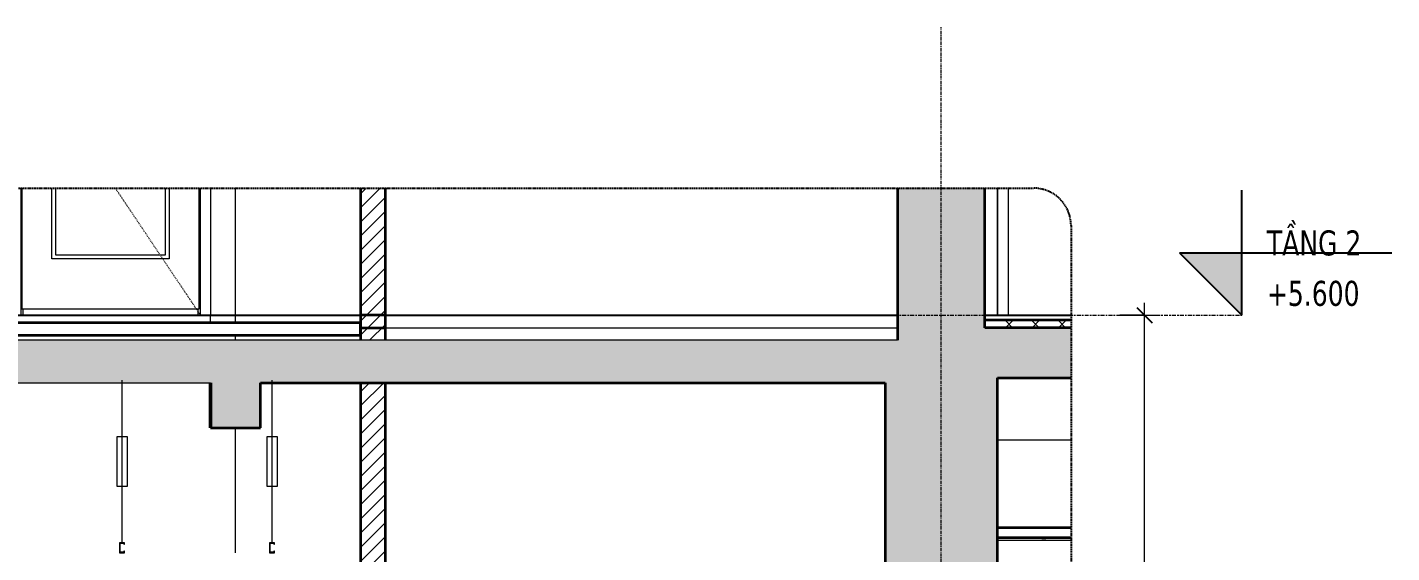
# Model space of a CAD drawing. Header units: millimetres. Extents: x 81424 to 264319, y 405 to 78637.
# Drawn here: x 143403 to 148865, y 4650 to 6752 of the extents above; entities that cross this region are included whole.
import ezdxf

# ---------------------------------------------------------------- set-up
doc = ezdxf.new("R2010")
doc.units = ezdxf.units.MM
for name, pattern in [('Centre', [31.75, 6.35, -4.7625, 15.875, -4.7625]), ('Dash', [6, 3, -3]), ('Grid Line', [22.225, 12.7, -3.175, 3.175, -3.175]), ('Hidden', [7.14375, 4.7625, -2.38125]), ('IMPORT-CENTER _2_', [40.64, 25.4, -5.08, 5.08, -5.08])]:
    doc.linetypes.add(name, pattern=pattern)
for name, color, linetype, lineweight in [('0-6', 130, 'Continuous', 5), ('A-ANNO-DIMS', 211, 'Continuous', 9), ('A-ANNO-DIMS-50', 211, 'Continuous', 9), ('A-CLNG-1', 250, 'Continuous', 35), ('A-CLNG-FNSH-1', 7, 'Continuous', 18), ('A-CLNG-PATT-3', 13, 'Continuous', 18), ('A-DETL-GENF', 92, 'Continuous', 18), ('A-DETL-GENF-4', 92, 'Hidden', 25), ('A-DETL-GENF-5', 9, 'Continuous', 18), ('A-DETL-GENF-HDLN-1', 7, 'Dash', 18), ('A-DETL-MEDM', 33, 'Continuous', 35), ('A-DETL-THIN', 151, 'Continuous', 18), ('A-DOOR', 31, 'Continuous', 18), ('A-DOOR-1', 7, 'Continuous', 18), ('A-DOOR-FRAM-1', 31, 'Continuous', 18), ('A-FLOR-2', 7, 'Continuous', 18), ('A-FLOR-FNSH-1', 250, 'Continuous', 35), ('A-FLOR-LEVL', 51, 'Continuous', 9), ('A-FLOR-LEVL-1', 51, 'Continuous', 25), ('A-FLOR-LEVL-2', 51, 'Centre', 9), ('A-FLOR-PATT-2', 8, 'Continuous', 18), ('A-WALL', 113, 'Continuous', 18), ('A-WALL-2', 250, 'Continuous', 35), ('A-WALL-3', 7, 'Continuous', 18), ('A-WALL-PATT-2', 111, 'Continuous', 18), ('G-IMPT', 8, 'Continuous', 18), ('G-IMPT-3', 8, 'IMPORT-CENTER _2_', 18), ('M-EQPM', 50, 'Continuous', 18), ('M-EQPM-2', 50, 'Continuous', 25), ('S-BEAM-1', 71, 'Continuous', 5), ('S-BEAM-2', 7, 'Continuous', 18), ('S-BEAM-3', 90, 'Continuous', 50), ('S-GRID-1', 1, 'Grid Line', 9)]:
    doc.layers.add(name, color=color, linetype=linetype, lineweight=lineweight)
doc.styles.add('Tahoma_B_1', font='tahomabd.ttf', dxfattribs={"width": 0.85, "height": 100})
doc.styles.add('UTM Avo', font='', dxfattribs={"width": 0.9, "height": 125})
doc.styles.get('UTM Avo').set_extended_font_data('UTM Avo')
doc.dimstyles.new('1_Dim_chi_tiet_2_5', dxfattribs={"dimscale": 304.8, "dimtxt": 124.912619, "dimasz": 0.19685, "dimexe": 0.164042, "dimexo": 0.0625, "dimgap": 0.016404, "dimtad": 1, "dimdec": 0, "dimrnd": 5, "dimzin": 0, "dimdsep": 46, "dimtxsty": 'UTM Avo', "dimblk1": 'OBLIQUE', "dimblk2": 'OBLIQUE', "dimsah": 1, "dimcen": 0.09, "dimdle": 0.164042, "dimazin": 0, "dimtfac": 1, "dimtdec": 4, "dimtix": 1, "dimtmove": 0, "dimatfit": 3, "dimfxl": 0.328084, "dimfxlon": 1, "dimtvp": 1, "dimtolj": 1, "dimtzin": 0, "dimarcsym": 2})
pattern_1 = [(45, (141976.974, 15375), (-28.28427, 28.28427), [])]

# ---------------------------------------------------------------- blocks, each defined once
blk = doc.blocks.new('NCV_TKTC_KET CAU_rvt-5-TKCS_CĂN HỘ LOẠI 4 - MẶT CẮT 4')
at = {"layer": 'S-BEAM-1'}
blk.add_hatch(color=256, dxfattribs=at).paths.add_polyline_path([(-86477.6, 5150), (-86477.6, 5150), (-86477.6, 5310)])
at = {"layer": 'S-BEAM-2'}
for p, q in [((-86477.7, 5150), (-86477.6, 5150)), ((-83032.9, 5100), (-83327.6, 5100))]:
    blk.add_line(p, q, dxfattribs=at)
at = {"layer": 'S-BEAM-3'}
blk.add_line((-86477.6, 5330), (-86477.6, 5150), dxfattribs=at)
blk = doc.blocks.new('DOOR_CW_01 CANH MO-PANEL KINH - DIG_02-800x2200-CỬA NHÔM KÍNH-401063-TKCS_CĂN HỘ LOẠI 4 - MẶT CẮT 4')
at = {"layer": 'A-DETL-GENF-HDLN-1'}
blk.add_line((-86517.6, 5600), (-86858.4, 6108.2), dxfattribs=at)
at = {"layer": 'A-DOOR-1'}
for p, q in [((-87277.6, 5600), (-87277.6, 6108.2)), ((-87237.6, 6108.2), (-87237.6, 5600)), ((-87232.6, 6108.2), (-87232.6, 5626)), ((-87112.6, 5826), (-87112.6, 6108.2)), ((-87097.6, 6108.2), (-87097.6, 5841)), ((-86657.6, 5841), (-86657.6, 6108.2)), ((-86642.6, 6108.2), (-86642.6, 5826)), ((-86522.6, 5626), (-86522.6, 6108.2)), ((-86517.6, 5600), (-86517.6, 6108.2)), ((-86477.6, 6108.2), (-86477.6, 5600)), ((-86642.6, 5826), (-87112.6, 5826)), ((-87097.6, 5841), (-86657.6, 5841)), ((-87232.6, 5626), (-86522.6, 5626)), ((-87227.6, 5600), (-87227.6, 5626)), ((-86527.6, 5600), (-86527.6, 5626)), ((-87237.6, 5600), (-87277.6, 5600)), ((-86477.6, 5600), (-86517.6, 5600))]:
    blk.add_line(p, q, dxfattribs=at)
blk = doc.blocks.new('NCV_TKTC_TANG 2_rvt-5-TKCS_CĂN HỘ LOẠI 4 - MẶT CẮT 4')
at = {"layer": 'A-FLOR-2'}
for p in [(-87277.6, 5600), (-86477.6, 5570)]:
    blk.add_line(p, (-86477.6, 5600), dxfattribs=at)
at = {"layer": 'A-FLOR-FNSH-1'}
for p, q in [((-85877.6, 5570), (-87377.6, 5570)), ((-87377.6, 5520), (-85877.6, 5520)), ((-85877.6, 5520), (-85877.6, 5570))]:
    blk.add_line(p, q, dxfattribs=at)
at = {"layer": 'A-WALL-3'}
for p, q in [((-86477.6, 6108.2), (-86477.6, 5600)), ((-86377.6, 5570), (-86377.6, 6108.2)), ((-86477.6, 5600), (-87277.6, 5600))]:
    blk.add_line(p, q, dxfattribs=at)
at = {"layer": 'A-DOOR'}
blk.add_blockref('DOOR_CW_01 CANH MO-PANEL KINH - DIG_02-800x2200-CỬA NHÔM KÍNH-401063-TKCS_CĂN HỘ LOẠI 4 - MẶT CẮT 4', (0, 0), dxfattribs=at)
blk = doc.blocks.new('NCV_TKTC_TANG 1_rvt-5-TKCS_CĂN HỘ LOẠI 4 - MẶT CẮT 4')
at = {"layer": 'A-WALL-3'}
blk.add_line((-86377.6, 4650), (-86377.6, 5150), dxfattribs=at)
blk = doc.blocks.new('FD_01 - FD_01-1200x2200mm-1787918-TKCS_CĂN HỘ LOẠI 4 - MẶT CẮT 4')
at = {"layer": 'A-DOOR-FRAM-1'}
for p, q in [((-83327.6, 6108.2), (-83327.6, 5600)), ((-83282.6, 5600), (-83282.6, 6108.2)), ((-83327.6, 5600), (-83282.6, 5600))]:
    blk.add_line(p, q, dxfattribs=at)
blk = doc.blocks.new('TKTC_XREF_251221_MB TANG 2-7 - TKTC_XREF_260130_MB TANG 2-5_dwg_$cc-4746807-TKCS_CĂN HỘ LOẠI 4 - MẶT CẮT 4')
at = {"layer": 'G-IMPT-3'}
for p, q in [((-86992.3, 5600), (-86839.3, 5600)), ((-86915.9, 5600), (-86915.8, 5600))]:
    blk.add_line(p, q, dxfattribs=at)
at = {"layer": 'M-EQPM'}
for p, q in [((-86915.8, 5600), (-86972.7, 5600)), ((-86972.7, 5600), (-86859, 5600)), ((-86915.8, 5600), (-86915.8, 5600)), ((-86859, 5600), (-86915.8, 5600))]:
    blk.add_line(p, q, dxfattribs=at)
blk = doc.blocks.new('TKTC_XREF_251221_MB TANG 2-7 - TKTC_XREF_260130_MB TANG 2-5_dwg_CUM U_DN100-4746796-TKCS_CĂN HỘ LOẠI 4 - MẶT CẮT 4')
at = {"layer": 'G-IMPT'}
for p, q in [((-86985.5, 5600), (-86982.6, 5600)), ((-86984, 5600), (-86975.4, 5600)), ((-86846.1, 5600), (-86983.8, 5600)), ((-86983.7, 5600), (-86983.8, 5600)), ((-86982.6, 5600), (-86976.8, 5600)), ((-86982.6, 5600), (-86982.6, 5600)), ((-86982.3, 5600), (-86981.3, 5600)), ((-86981.3, 5600), (-86978.1, 5600)), ((-86981.3, 5600), (-86978.1, 5600)), ((-86981.3, 5600), (-86978.1, 5600)), ((-86978.1, 5600), (-86977.2, 5600)), ((-86976.8, 5600), (-86974, 5600)), ((-86976.8, 5600), (-86976.8, 5600)), ((-86854.1, 5600), (-86975.8, 5600)), ((-86858.1, 5600), (-86971.8, 5600)), ((-86855.8, 5600), (-86852.9, 5600)), ((-86854.3, 5600), (-86845.7, 5600)), ((-86852.9, 5600), (-86847.2, 5600)), ((-86852.9, 5600), (-86852.9, 5600)), ((-86852.6, 5600), (-86851.6, 5600)), ((-86851.6, 5600), (-86848.4, 5600)), ((-86851.6, 5600), (-86848.4, 5600)), ((-86851.6, 5600), (-86848.4, 5600)), ((-86848.4, 5600), (-86847.5, 5600)), ((-86847.2, 5600), (-86844.3, 5600)), ((-86847.2, 5600), (-86847.2, 5600)), ((-86846.1, 5600), (-86846.1, 5600))]:
    blk.add_line(p, q, dxfattribs=at)
at = {"layer": 'G-IMPT', "flags": 128}
for points in [[(-86985.5, 5600), (-86987.4, 5600), (-86987.4, 5600), (-86972.1, 5600), (-86972.1, 5600), (-86974, 5600)], [(-86974, 5600), (-86974, 5600), (-86985.5, 5600), (-86985.5, 5600)], [(-86982.3, 5600), (-86982.3, 5600), (-86977.2, 5600), (-86977.2, 5600)], [(-86975.7, 5600), (-86975.8, 5600), (-86971.8, 5600)], [(-86854, 5600), (-86854.1, 5600), (-86858.1, 5600)], [(-86855.8, 5600), (-86857.7, 5600), (-86857.7, 5600), (-86842.4, 5600), (-86842.4, 5600), (-86844.3, 5600)], [(-86844.3, 5600), (-86844.3, 5600), (-86855.8, 5600), (-86855.8, 5600)], [(-86852.6, 5600), (-86852.6, 5600), (-86847.5, 5600), (-86847.5, 5600)]]:
    blk.add_lwpolyline(points, dxfattribs=at)
blk = doc.blocks.new('TKTC_XREF_251221_MB TANG 2-7 - TKTC_XREF_260130_MB TANG 2-5_dwg_$cc-4746802-TKCS_CĂN HỘ LOẠI 4 - MẶT CẮT 4')
at = {"layer": 'G-IMPT-3'}
for p, q in [((-87164.5, 5600), (-87043.4, 5600)), ((-87104.4, 5600), (-87103.5, 5600))]:
    blk.add_line(p, q, dxfattribs=at)
at = {"layer": 'M-EQPM'}
for p, q in [((-87103.9, 5600), (-87148.9, 5600)), ((-87148.9, 5600), (-87058.9, 5600)), ((-87058.9, 5600), (-87103.9, 5600)), ((-87103.6, 5600), (-87103.6, 5600))]:
    blk.add_line(p, q, dxfattribs=at)
blk = doc.blocks.new('TKTC_XREF_251221_MB TANG 2-7 - TKTC_XREF_260130_MB TANG 2-5_dwg_CUM U_DN100-4746799-TKCS_CĂN HỘ LOẠI 4 - MẶT CẮT 4')
at = {"layer": 'G-IMPT'}
for p, q in [((-87157.1, 5600), (-87159.4, 5600)), ((-87158.4, 5600), (-87049.5, 5600)), ((-87158, 5600), (-87158.4, 5600)), ((-87151.4, 5600), (-87158.2, 5600)), ((-87152.6, 5600), (-87157.1, 5600)), ((-87157.1, 5600), (-87157.1, 5600)), ((-87156.1, 5600), (-87156.8, 5600)), ((-87153.5, 5600), (-87156.1, 5600)), ((-87153.6, 5600), (-87156.1, 5600)), ((-87153.6, 5600), (-87156.1, 5600)), ((-87152.8, 5600), (-87153.5, 5600)), ((-87150.3, 5600), (-87152.6, 5600)), ((-87152.6, 5600), (-87152.6, 5600)), ((-87152.1, 5600), (-87055.8, 5600)), ((-87148.9, 5600), (-87058.9, 5600)), ((-87054.5, 5600), (-87056.8, 5600)), ((-87048.8, 5600), (-87055.6, 5600)), ((-87049.9, 5600), (-87054.5, 5600)), ((-87054.5, 5600), (-87054.5, 5600)), ((-87053.4, 5600), (-87054.2, 5600)), ((-87050.9, 5600), (-87053.5, 5600)), ((-87050.9, 5600), (-87053.4, 5600)), ((-87050.9, 5600), (-87053.4, 5600)), ((-87050.2, 5600), (-87050.9, 5600)), ((-87050, 5600), (-87049.9, 5600)), ((-87047.7, 5600), (-87049.9, 5600)), ((-87049.1, 5600), (-87049.5, 5600))]:
    blk.add_line(p, q, dxfattribs=at)
at = {"layer": 'G-IMPT', "flags": 128}
for points in [[(-87150.3, 5600), (-87148.8, 5600), (-87148.8, 5600), (-87160.9, 5600), (-87160.9, 5600), (-87159.4, 5600)], [(-87159.4, 5600), (-87159.4, 5600), (-87150.3, 5600), (-87150.3, 5600)], [(-87152.8, 5600), (-87152.8, 5600), (-87156.8, 5600), (-87156.9, 5600)], [(-87151.7, 5600), (-87152.1, 5600), (-87148.9, 5600)], [(-87055.4, 5600), (-87055.8, 5600), (-87058.9, 5600)], [(-87047.7, 5600), (-87046.2, 5600), (-87046.2, 5600), (-87058.3, 5600), (-87058.3, 5600), (-87056.8, 5600)], [(-87056.8, 5600), (-87056.8, 5600), (-87047.7, 5600), (-87047.7, 5600)], [(-87050.2, 5600), (-87050.2, 5600), (-87054.2, 5600), (-87054.2, 5600)]]:
    blk.add_lwpolyline(points, dxfattribs=at)
blk = doc.blocks.new('TKTC_XREF_251221_MB TANG 2-7 - TKTC_XREF_260130_MB TANG 2-5_dwg_THU NUOC - THU NUOC-444531-TKCS_MB TẦNG 1-4746810-TKCS_CĂN HỘ LOẠI 4 - MẶT CẮT 4')
at = {"layer": 'G-IMPT'}
for p, q in [((-84604.2, 5600), (-84754.2, 5600)), ((-84754.2, 5600), (-84604.2, 5600)), ((-84629.2, 5600), (-84729.2, 5600)), ((-84729.2, 5600), (-84629.2, 5600)), ((-84634.2, 5600), (-84724.2, 5600)), ((-84724.2, 5600), (-84634.2, 5600)), ((-84724.2, 5600), (-84634.2, 5600)), ((-84634.2, 5600), (-84724.2, 5600)), ((-84711.3, 5600), (-84711.3, 5600)), ((-84711.3, 5600), (-84711.3, 5600)), ((-84711.3, 5600), (-84711.3, 5600)), ((-84711.3, 5600), (-84687.2, 5600)), ((-84687.2, 5600), (-84711.3, 5600)), ((-84647.1, 5600), (-84711.3, 5600)), ((-84711.3, 5600), (-84647.1, 5600)), ((-84647.1, 5600), (-84711.3, 5600)), ((-84711.3, 5600), (-84647.1, 5600)), ((-84698.9, 5600), (-84698.9, 5600)), ((-84698.9, 5600), (-84698.9, 5600)), ((-84659.4, 5600), (-84698.9, 5600)), ((-84698.9, 5600), (-84659.4, 5600)), ((-84659.4, 5600), (-84698.9, 5600)), ((-84698.9, 5600), (-84659.4, 5600)), ((-84689, 5600), (-84689, 5600)), ((-84689, 5600), (-84689, 5600)), ((-84669.4, 5600), (-84689, 5600)), ((-84689, 5600), (-84669.4, 5600)), ((-84669.4, 5600), (-84689, 5600)), ((-84689, 5600), (-84669.4, 5600)), ((-84647.1, 5600), (-84671.2, 5600)), ((-84671.2, 5600), (-84647.1, 5600)), ((-84669.4, 5600), (-84669.4, 5600)), ((-84669.4, 5600), (-84669.4, 5600)), ((-84659.4, 5600), (-84659.4, 5600)), ((-84659.4, 5600), (-84659.4, 5600)), ((-84647.1, 5600), (-84647.1, 5600)), ((-84647.1, 5600), (-84647.1, 5600)), ((-84647.1, 5600), (-84647.1, 5600))]:
    blk.add_line(p, q, dxfattribs=at)
blk = doc.blocks.new('TKTC_XREF_251221_MB TANG 2-7 - TKTC_XREF_260130_MB TANG 2-5_dwg_$cc-V87-TKCS_CĂN HỘ LOẠI 4 - MẶT CẮT 4')
at = {"layer": 'G-IMPT-3'}
for p, q in [((-83817, 5600), (-83727.6, 5600)), ((-83756, 5600), (-83756.8, 5600))]:
    blk.add_line(p, q, dxfattribs=at)
at = {"layer": 'M-EQPM'}
for p, q in [((-83756.1, 5600), (-83756.7, 5600)), ((-83756.7, 5600), (-83756.4, 5600)), ((-83756.4, 5600), (-83756.1, 5600)), ((-83726.4, 5600), (-83726.3, 5600))]:
    blk.add_line(p, q, dxfattribs=at)
blk = doc.blocks.new('TKTC_XREF_251221_MB TANG 2-7 - TKTC_XREF_260130_MB TANG 2-5_dwg_CUM U_DN100-V88-TKCS_CĂN HỘ LOẠI 4 - MẶT CẮT 4')
at = {"layer": 'G-IMPT'}
for p, q in [((-83754.9, 5600), (-83808, 5600)), ((-83808, 5600), (-83754.9, 5600)), ((-83754.9, 5600), (-83801.9, 5600)), ((-83801.9, 5600), (-83754.9, 5600)), ((-83754.9, 5600), (-83754.9, 5600)), ((-83727.6, 5600), (-83754.9, 5600)), ((-83727.6, 5600), (-83754.9, 5600)), ((-83727.6, 5600), (-83754.9, 5600)), ((-83727.6, 5600), (-83754.9, 5600))]:
    blk.add_line(p, q, dxfattribs=at)
blk = doc.blocks.new('TKTC_XREF_251221_MB TANG 2-7 - TKTC_XREF_260130_MB TANG 2-5_dwg_FD-4746803-TKCS_CĂN HỘ LOẠI 4 - MẶT CẮT 4')
at = {"layer": 'G-IMPT'}
for p, q in [((-84393.4, 5600), (-84543.4, 5600)), ((-84543.4, 5600), (-84393.4, 5600)), ((-84521.7, 5600), (-84415.1, 5600)), ((-84521.7, 5600), (-84521.7, 5600)), ((-84430.7, 5600), (-84506, 5600)), ((-84506, 5600), (-84430.7, 5600))]:
    blk.add_line(p, q, dxfattribs=at)
blk = doc.blocks.new('TKTC_XREF_251221_MB TANG 2-7 - TKTC_XREF_251221_MB TANG 2-7-2039446-TKCS_CĂN HỘ LOẠI 4 - MẶT CẮT 4')
at = {"layer": 'M-EQPM'}
for p, q in [((-86753.6, 5600), (-87503.7, 5600)), ((-87503.5, 5600), (-86753.3, 5600)), ((-86753.3, 5600), (-86753.6, 5600)), ((-83727.6, 5600), (-83823.6, 5600)), ((-83823.6, 5600), (-83727.6, 5600))]:
    blk.add_line(p, q, dxfattribs=at)
at = {"layer": 'M-EQPM-2'}
for p, q in [((-88452.6, 5600), (-83727.6, 5600)), ((-83377.6, 5600), (-83032.9, 5600))]:
    blk.add_line(p, q, dxfattribs=at)
for name in ['TKTC_XREF_251221_MB TANG 2-7 - TKTC_XREF_260130_MB TANG 2-5_dwg_$cc-4746802-TKCS_CĂN HỘ LOẠI 4 - MẶT CẮT 4', 'TKTC_XREF_251221_MB TANG 2-7 - TKTC_XREF_260130_MB TANG 2-5_dwg_CUM U_DN100-4746799-TKCS_CĂN HỘ LOẠI 4 - MẶT CẮT 4', 'TKTC_XREF_251221_MB TANG 2-7 - TKTC_XREF_260130_MB TANG 2-5_dwg_$cc-4746807-TKCS_CĂN HỘ LOẠI 4 - MẶT CẮT 4', 'TKTC_XREF_251221_MB TANG 2-7 - TKTC_XREF_260130_MB TANG 2-5_dwg_CUM U_DN100-4746796-TKCS_CĂN HỘ LOẠI 4 - MẶT CẮT 4', 'TKTC_XREF_251221_MB TANG 2-7 - TKTC_XREF_260130_MB TANG 2-5_dwg_THU NUOC - THU NUOC-444531-TKCS_MB TẦNG 1-4746810-TKCS_CĂN HỘ LOẠI 4 - MẶT CẮT 4', 'TKTC_XREF_251221_MB TANG 2-7 - TKTC_XREF_260130_MB TANG 2-5_dwg_FD-4746803-TKCS_CĂN HỘ LOẠI 4 - MẶT CẮT 4', 'TKTC_XREF_251221_MB TANG 2-7 - TKTC_XREF_260130_MB TANG 2-5_dwg_$cc-V87-TKCS_CĂN HỘ LOẠI 4 - MẶT CẮT 4', 'TKTC_XREF_251221_MB TANG 2-7 - TKTC_XREF_260130_MB TANG 2-5_dwg_CUM U_DN100-V88-TKCS_CĂN HỘ LOẠI 4 - MẶT CẮT 4']:
    blk.add_blockref(name, (0, 0))
blk = doc.blocks.new('BORDER VIEW - BORDER VIEW-2585816-TKCS_CĂN HỘ LOẠI 4 - MẶT CẮT 4')
at = {"layer": 'A-DETL-GENF-4'}
for p, q in [((-92222.6, 6108.2), (-83182.9, 6108.2)), ((-83032.9, 5958.2), (-83032.9, 1750))]:
    blk.add_line(p, q, dxfattribs=at)
blk.add_arc((-83182.9, 5958.2), 150, 360, 90, dxfattribs=at)
blk = doc.blocks.new('Repeating Detail - THANH TREO TRẦN 650-4103126-TKCS_CĂN HỘ LOẠI 4 - MẶT CẮT 4')
at = {"layer": 'A-DETL-GENF'}
for points in [[(-86821.503531, 4650), (-86821.503531, 4656), (-86824.003531, 4656), (-86824.003531, 4652.5), (-86839.003531, 4652.5), (-86839.003531, 4687.5), (-86824.003531, 4687.5), (-86824.003531, 4684), (-86821.503531, 4684), (-86821.503531, 4690), (-86841.503531, 4690), (-86841.503531, 4650), (-86824.003531, 4650)], [(-86221.503531, 4650), (-86221.503531, 4656), (-86224.003531, 4656), (-86224.003531, 4652.5), (-86239.003531, 4652.5), (-86239.003531, 4687.5), (-86224.003531, 4687.5), (-86224.003531, 4684), (-86221.503531, 4684), (-86221.503531, 4690), (-86241.503531, 4690), (-86241.503531, 4650), (-86224.003531, 4650)]]:
    blk.add_hatch(color=256, dxfattribs=at).paths.add_polyline_path(points)
for p, q in [((-86831.503531, 4690), (-86831.503531, 5340)), ((-86231.503531, 4690), (-86231.503531, 5340)), ((-86851.503531, 5115), (-86811.503531, 5115)), ((-86851.503531, 4915), (-86851.503531, 5115)), ((-86811.503531, 5115), (-86811.503531, 4915)), ((-86251.503531, 5115), (-86211.503531, 5115)), ((-86251.503531, 4915), (-86251.503531, 5115)), ((-86211.503531, 5115), (-86211.503531, 4915)), ((-86811.503531, 4915), (-86851.503531, 4915)), ((-86211.503531, 4915), (-86251.503531, 4915)), ((-86821.503531, 4690), (-86841.503531, 4690)), ((-86841.503531, 4690), (-86841.503531, 4650)), ((-86821.503531, 4690), (-86841.503531, 4690)), ((-86841.503531, 4690), (-86841.503531, 4650)), ((-86841.503531, 4650), (-86821.503531, 4650)), ((-86841.503531, 4650), (-86821.503531, 4650)), ((-86839.003531, 4687.5), (-86824.003531, 4687.5)), ((-86839.003531, 4652.5), (-86839.003531, 4687.5)), ((-86839.003531, 4652.5), (-86839.003531, 4687.5)), ((-86839.003531, 4687.5), (-86824.003531, 4687.5)), ((-86824.003531, 4652.5), (-86839.003531, 4652.5)), ((-86824.003531, 4652.5), (-86839.003531, 4652.5)), ((-86824.003531, 4687.5), (-86824.003531, 4684)), ((-86824.003531, 4687.5), (-86824.003531, 4684)), ((-86824.003531, 4684), (-86821.503531, 4684)), ((-86824.003531, 4684), (-86821.503531, 4684)), ((-86821.503531, 4656), (-86824.003531, 4656)), ((-86824.003531, 4656), (-86824.003531, 4652.5)), ((-86821.503531, 4656), (-86824.003531, 4656)), ((-86824.003531, 4656), (-86824.003531, 4652.5)), ((-86821.503531, 4684), (-86821.503531, 4690)), ((-86821.503531, 4684), (-86821.503531, 4690)), ((-86821.503531, 4650), (-86821.503531, 4656)), ((-86821.503531, 4650), (-86821.503531, 4656)), ((-86221.503531, 4690), (-86241.503531, 4690)), ((-86241.503531, 4690), (-86241.503531, 4650)), ((-86221.503531, 4690), (-86241.503531, 4690)), ((-86241.503531, 4690), (-86241.503531, 4650)), ((-86241.503531, 4650), (-86221.503531, 4650)), ((-86241.503531, 4650), (-86221.503531, 4650)), ((-86239.003531, 4687.5), (-86224.003531, 4687.5)), ((-86239.003531, 4652.5), (-86239.003531, 4687.5)), ((-86239.003531, 4652.5), (-86239.003531, 4687.5)), ((-86239.003531, 4687.5), (-86224.003531, 4687.5)), ((-86224.003531, 4652.5), (-86239.003531, 4652.5)), ((-86224.003531, 4652.5), (-86239.003531, 4652.5)), ((-86224.003531, 4687.5), (-86224.003531, 4684)), ((-86224.003531, 4687.5), (-86224.003531, 4684)), ((-86224.003531, 4684), (-86221.503531, 4684)), ((-86224.003531, 4684), (-86221.503531, 4684)), ((-86221.503531, 4656), (-86224.003531, 4656)), ((-86224.003531, 4656), (-86224.003531, 4652.5)), ((-86221.503531, 4656), (-86224.003531, 4656)), ((-86224.003531, 4656), (-86224.003531, 4652.5)), ((-86221.503531, 4684), (-86221.503531, 4690)), ((-86221.503531, 4684), (-86221.503531, 4690)), ((-86221.503531, 4650), (-86221.503531, 4656)), ((-86221.503531, 4650), (-86221.503531, 4656))]:
    blk.add_line(p, q, dxfattribs=at)
blk = doc.blocks.new('Level - CAO ĐỘ LEVEL-350587-TKCS_CĂN HỘ LOẠI 4 - MẶT CẮT 4')
at = {"layer": 'A-FLOR-LEVL'}
blk.add_hatch(color=256, dxfattribs=at).paths.add_polyline_path([(-82349.2, 2450), (-82349.2, 2200), (-82599.2, 2450)])
at = {"layer": 'A-FLOR-LEVL-1'}
for p, q in [((-82349.2, 2200), (-82349.2, 2700)), ((-82599.2, 2450), (-82349.2, 2200)), ((-82599.2, 2450), (-81749.2, 2450))]:
    blk.add_line(p, q, dxfattribs=at)
blk = doc.blocks.new('DIMBLOCK95-TKCS_CĂN HỘ LOẠI 4 - MẶT CẮT 4')
at = {"layer": 'A-ANNO-DIMS-50', "lineweight": 25}
for p, q in [((147875.8, 5600), (147845.8, 5630)), ((147875.8, 5600), (147905.8, 5570)), ((147875.8, 2200), (147845.8, 2230)), ((147875.8, 2200), (147905.8, 2170))]:
    blk.add_line(p, q, dxfattribs=at)
at = {"layer": 'A-ANNO-DIMS-50'}
for p, q in [((147875.8, 2150), (147875.8, 5650)), ((147775.8, 5600), (147925.8, 5600)), ((147875.8, 5600), (147775.8, 5600)), ((147775.8, 2200), (147925.8, 2200)), ((147875.8, 2200), (147775.8, 2200))]:
    blk.add_line(p, q, dxfattribs=at)
at = {"layer": 'A-ANNO-DIMS-50', "color": 0, "insert": (147713.5, 3728.8), "char_height": 125, "width": 410.824, "attachment_point": 1, "rotation": 90, "line_spacing_factor": 1.110334, "style": 'UTM Avo'}
blk.add_mtext('3400', dxfattribs=at)
blk = doc.blocks.new('_Oblique')
at = {"color": 0, "linetype": 'ByBlock', "lineweight": -2}
blk.add_line((-0.5, -0.5), (0.5, 0.5), dxfattribs=at)

msp = doc.modelspace()

# ---------------------------------------------------------------- hatches: boundary and pattern name
at = {"layer": 'A-CLNG-PATT-3'}
h = msp.add_hatch(dxfattribs=at)
h.set_pattern_fill('FP_19', color=256, style=0, pattern_type=2)
h.set_pattern_definition([(0, (141976.97, 15375), (406.4, 101.6), [16.764, -288.036, 16.764, -288.036, -1625.6]), (0, (141976.97, 15375), (406.4, 101.6), [-609.6, 16.764, -592.836, 16.764, -288.036, -711.2]), (0, (141976.97, 15375), (406.4, 101.6), [-1524, 16.764, -186.436, 16.764, -491.236]), (120, (142129.37, 15425.8), (-291.1882, 301.1527), [16.764, -288.036, 16.764, -288.036, -1625.6]), (120, (142129.37, 15425.8), (-291.1882, 301.1527), [-609.6, 16.764, -592.836, 16.764, -288.036, -711.2]), (120, (142129.37, 15425.8), (-291.1882, 301.1527), [-1524, 16.764, -186.436, 16.764, -491.236]), (240, (142180.17, 15629), (-115.2118, -402.7527), [16.764, -288.036, 16.764, -288.036, -1625.6]), (240, (142180.17, 15629), (-115.2118, -402.7527), [-609.6, 16.764, -592.836, 16.764, -288.036, -711.2]), (240, (142180.17, 15629), (-115.2118, -402.7527), [-1524, 16.764, -186.436, 16.764, -491.236])])
h.paths.add_polyline_path([(147292.7, 4700), (147581.1, 4700), (147581.1, 4710), (147286.5, 4710), (147286.5, 4700)])
at = {"layer": 'A-DETL-GENF-5'}
h = msp.add_hatch(dxfattribs=at)
h.set_pattern_fill('FP_22', color=256, style=0, pattern_type=2)
h.set_pattern_definition([(50, (141976.97, 15375), (364.368, -31.878), [38.1, -419.1]), (355, (141976.97, 15375), (-70.486, 382.113), [30.48, -335.28]), (100.451, (142007.34, 15372.34), (293.885, 350.233), [32.38, -356.18]), (46.184, (141976.97, 15476.6), (542.158, -84.086), [57.15, -628.65]), (96.636, (142022.15, 15469.6), (474.805, 494.855), [48.57, -534.27]), (351.184, (141977, 15476.6), (474.81, 494.85), [45.72, -502.92]), (21, (142027.77, 15451.2), (303.2285, -204.5305), [38.1, -419.1]), (326, (142027.77, 15451.2), (123.604, 368.376), [30.48, -335.28]), (71.451, (142053.04, 15434.16), (426.834, 163.843), [32.38, -356.18]), (37.5, (141976.97, 15375), (6.1766, 169.1102), [3.353, -327.863, 3.353, -337.007, -336.55]), (37.5, (141976.97, 15375), (6.1766, 169.1102), [-671.576, 3.353, -333.197]), (7.5, (141976.97, 15375), (133.6389, 200.3615), [3.353, -190.703, 3.353, -320.243, -128.27]), (7.5, (141976.97, 15375), (133.6389, 200.3615), [-517.652, 3.353, -124.917]), (327.5, (141863.69, 15375), (271.1818, -11.4584), [3.353, -123.647, 3.353, -392.887, -525.78]), (327.5, (141863.69, 15375), (271.1818, -11.4584), [-523.24, 3.353, -522.427]), (317.5, (141812.9, 15375), (296.2585, 50.853), [3.353, -161.747, 3.353, -259.791, -373.38]), (317.5, (141812.9, 15375), (296.2585, 50.853), [-428.244, 3.353, -370.027]), (45, (141976.97, 15375), (-125.7236, 125.7236), []), (45, (141976.97, 15565.5), (-125.7236, 125.7236), [])])
h.paths.add_polyline_path([(147286.5, 1600), (147286.5, 1950), (147581.1, 1950), (147581.1, 2150), (147286.5, 2150), (147286.5, 5350), (147581.1, 5350), (147581.1, 5550), (147236.5, 5550), (147236.5, 6108.2), (146886.5, 6108.2), (146886.5, 5500), (143236.5, 5500), (143236.5, 5550), (139036.5, 5550), (139036.5, 6108.2), (138686.5, 6108.2), (138686.5, 5550), (138241.5, 5550), (138241.5, 5350), (138636.5, 5350), (138636.5, 2150), (138241.5, 2150), (138241.5, 1980), (138636.5, 1980), (138636.5, 1600), (139086.5, 1600), (139086.5, 1980), (143136.5, 1980), (143136.5, 1930), (144136.5, 1930), (144136.5, 1750), (144336.5, 1750.1), (144336.5, 1930), (146836.5, 1930), (146836.5, 1600), (147190, 1600)])
h.paths.add_polyline_path([(146836.5, 2100), (143236.5, 2100), (143236.5, 2150), (139086.5, 2150), (139086.5, 5380), (143136.5, 5380), (143136.5, 5330), (144136.5, 5330), (144136.5, 5150), (144336.5, 5150), (144336.5, 5330), (146836.5, 5330), (146836.5, 2107.2)])
at = {"layer": 'A-FLOR-PATT-2'}
h = msp.add_hatch(dxfattribs=at)
h.set_pattern_fill('FP_21', color=256, style=0, pattern_type=2)
h.set_pattern_definition([(45, (141976.97, 15375), (-53.033, 53.033), []), (135, (141976.97, 15375), (-53.033, -53.033), [])])
h.paths.add_polyline_path([(147581.1, 5550), (147581.1, 5580), (147236.5, 5580), (147236.5, 5550), (147321.5, 5550)])
at = {"layer": 'A-WALL-PATT-2'}
h = msp.add_hatch(dxfattribs=at)
h.set_pattern_fill('FP_17', color=256, style=0, pattern_type=2)
h.set_pattern_definition(pattern_1)
h.paths.add_polyline_path([(144772.5, 5600), (144836.5, 5600), (144836.5, 6108.2), (144736.5, 6108.2), (144736.5, 5600)])
h = msp.add_hatch(dxfattribs=at)
h.set_pattern_fill('FP_17', color=256, style=0, pattern_type=2)
h.set_pattern_definition(pattern_1)
h.paths.add_polyline_path([(144836.5, 2200), (144836.5, 5330), (144736.5, 5330), (144736.5, 2200), (144772.5, 2200)])
h.paths.add_polyline_path([(144836.5, 5500), (144836.5, 5600), (144736.5, 5600), (144736.5, 5500), (144772.5, 5500)])

# ---------------------------------------------------------------- linework, layer by layer
at = {"layer": 'A-CLNG-1'}
for p, q in [((147581.1, 4750), (147286.5, 4750)), ((147581.1, 4710), (147286.5, 4710))]:
    msp.add_line(p, q, dxfattribs=at)
at = {"layer": 'A-CLNG-FNSH-1'}
msp.add_line((147286.5, 4700), (147581.1, 4700), dxfattribs=at)
at = {"layer": 'A-DETL-MEDM'}
for p, q in [((146886.5, 6108.2), (146886.5, 5500)), ((147236.5, 5550), (147236.5, 6108.2)), ((147581.1, 5550), (147236.5, 5550)), ((144136.5, 5330), (144136.5, 5150)), ((144336.5, 5150), (144336.5, 5330)), ((144336.5, 5330), (146836.5, 5330)), ((146836.5, 5330), (146836.5, 2100)), ((147286.5, 2150), (147286.5, 5350)), ((147286.5, 5350), (147581.1, 5350)), ((144136.5, 5150), (144336.5, 5150))]:
    msp.add_line(p, q, dxfattribs=at)
at = {"layer": 'A-DETL-THIN'}
for p, q in [((146886.5, 5500), (143236.5, 5500)), ((143136.5, 5330), (144136.5, 5330))]:
    msp.add_line(p, q, dxfattribs=at)
at = {"layer": 'A-FLOR-FNSH-1'}
msp.add_line((147581.1, 5580), (147236.5, 5580), dxfattribs=at)
at = {"layer": 'A-FLOR-LEVL-2'}
msp.add_line((137940.9, 5600), (148264.8, 5600), dxfattribs=at)
at = {"layer": 'A-WALL'}
for p, q in [((144736.3, 5600), (144736.3, 6108.2)), ((147286.5, 5600), (147286.5, 6108.2)), ((144236.5, 5570), (144236.5, 5600)), ((144736.5, 5600), (144236.5, 5600)), ((147581.1, 5600), (147286.5, 5600)), ((144236.5, 5500), (144236.5, 5520)), ((144836.5, 5550), (146886.5, 5550)), ((144236.5, 4650), (144236.5, 5150))]:
    msp.add_line(p, q, dxfattribs=at)
at = {"layer": 'A-WALL-2'}
for p, q in [((144736.5, 6108.2), (144736.5, 5500)), ((144836.5, 5500), (144836.5, 6108.2)), ((144836.5, 5600), (144736.5, 5600)), ((144736.5, 5550), (144836.5, 5550)), ((144736.5, 5330), (144736.5, 2200)), ((144836.5, 2200), (144836.5, 5330))]:
    msp.add_line(p, q, dxfattribs=at)
at = {"layer": 'S-GRID-1'}
for p, q in [((147061.5, 5501.7), (147061.5, 6751.7)), ((147061.5, 2256.6), (147061.5, 5501.7))]:
    msp.add_line(p, q, dxfattribs=at)

# ---------------------------------------------------------------- block references
at = {"layer": '0-6'}
for name in ['NCV_TKTC_KET CAU_rvt-5-TKCS_CĂN HỘ LOẠI 4 - MẶT CẮT 4', 'NCV_TKTC_TANG 2_rvt-5-TKCS_CĂN HỘ LOẠI 4 - MẶT CẮT 4', 'NCV_TKTC_TANG 1_rvt-5-TKCS_CĂN HỘ LOẠI 4 - MẶT CẮT 4']:
    msp.add_blockref(name, (230614, 0), dxfattribs=at)
at = {"layer": 'A-DETL-GENF'}
for name in ['BORDER VIEW - BORDER VIEW-2585816-TKCS_CĂN HỘ LOẠI 4 - MẶT CẮT 4', 'Repeating Detail - THANH TREO TRẦN 650-4103126-TKCS_CĂN HỘ LOẠI 4 - MẶT CẮT 4']:
    msp.add_blockref(name, (230614, 0), dxfattribs=at)
at = {"layer": 'A-DOOR'}
msp.add_blockref('FD_01 - FD_01-1200x2200mm-1787918-TKCS_CĂN HỘ LOẠI 4 - MẶT CẮT 4', (230614, 0), dxfattribs=at)
at = {"layer": 'A-FLOR-LEVL-1'}
msp.add_blockref('Level - CAO ĐỘ LEVEL-350587-TKCS_CĂN HỘ LOẠI 4 - MẶT CẮT 4', (230614, 3400), dxfattribs=at)
at = {"layer": 'M-EQPM'}
msp.add_blockref('TKTC_XREF_251221_MB TANG 2-7 - TKTC_XREF_251221_MB TANG 2-7-2039446-TKCS_CĂN HỘ LOẠI 4 - MẶT CẮT 4', (230614, 0), dxfattribs=at)

# ---------------------------------------------------------------- texts
at = {"layer": 'A-FLOR-LEVL', "char_height": 100, "line_spacing_factor": 0.996129, "style": 'Tahoma_B_1'}
for s, insert, width, attachment_point in [('\\pt510,1020,1530,2040,2550,3060,3570,4080,4590,5100,5610,6120,6630,7140,7650,8160,8670,9180,9690,10200,10710,11220,11730,12240,12750,13260,13770,14280,14790,15300,15810,16320;TẦNG 2', (148365.1, 5837.2), 452.625, 7), ('\\pt212.5,425,637.5,850,1062.5,1275,1487.5,1700,1912.5,2125,2337.5,2550,2762.5,2975,3187.5,3400,3612.5,3825,4037.5,4250,4462.5,4675,4887.5,5100,5312.5,5525,5737.5,5950,6162.5,6375,6587.5,6800;+5.600', (148365.1, 5737.5), 441.575, 1)]:
    msp.add_mtext(s, dxfattribs=dict(at, insert=insert, width=width, attachment_point=attachment_point))

# ---------------------------------------------------------------- dimensions: what is measured, and where the dimension line sits
at = {"layer": 'A-ANNO-DIMS'}
dim = msp.add_linear_dim(base=(147875.8, 5600), p1=(147775.8, 2200), p2=(147775.8, 5600), angle=90, dimstyle='1_Dim_chi_tiet_2_5', override={"dimpost": '<>', "dimfxl": 3400}, dxfattribs=at)
dim.commit()
dim.dimension.update_dxf_attribs({"geometry": 'DIMBLOCK95-TKCS_CĂN HỘ LOẠI 4 - MẶT CẮT 4', "text_midpoint": (147806.2, 3900)})

doc.saveas('drawing.dxf')
